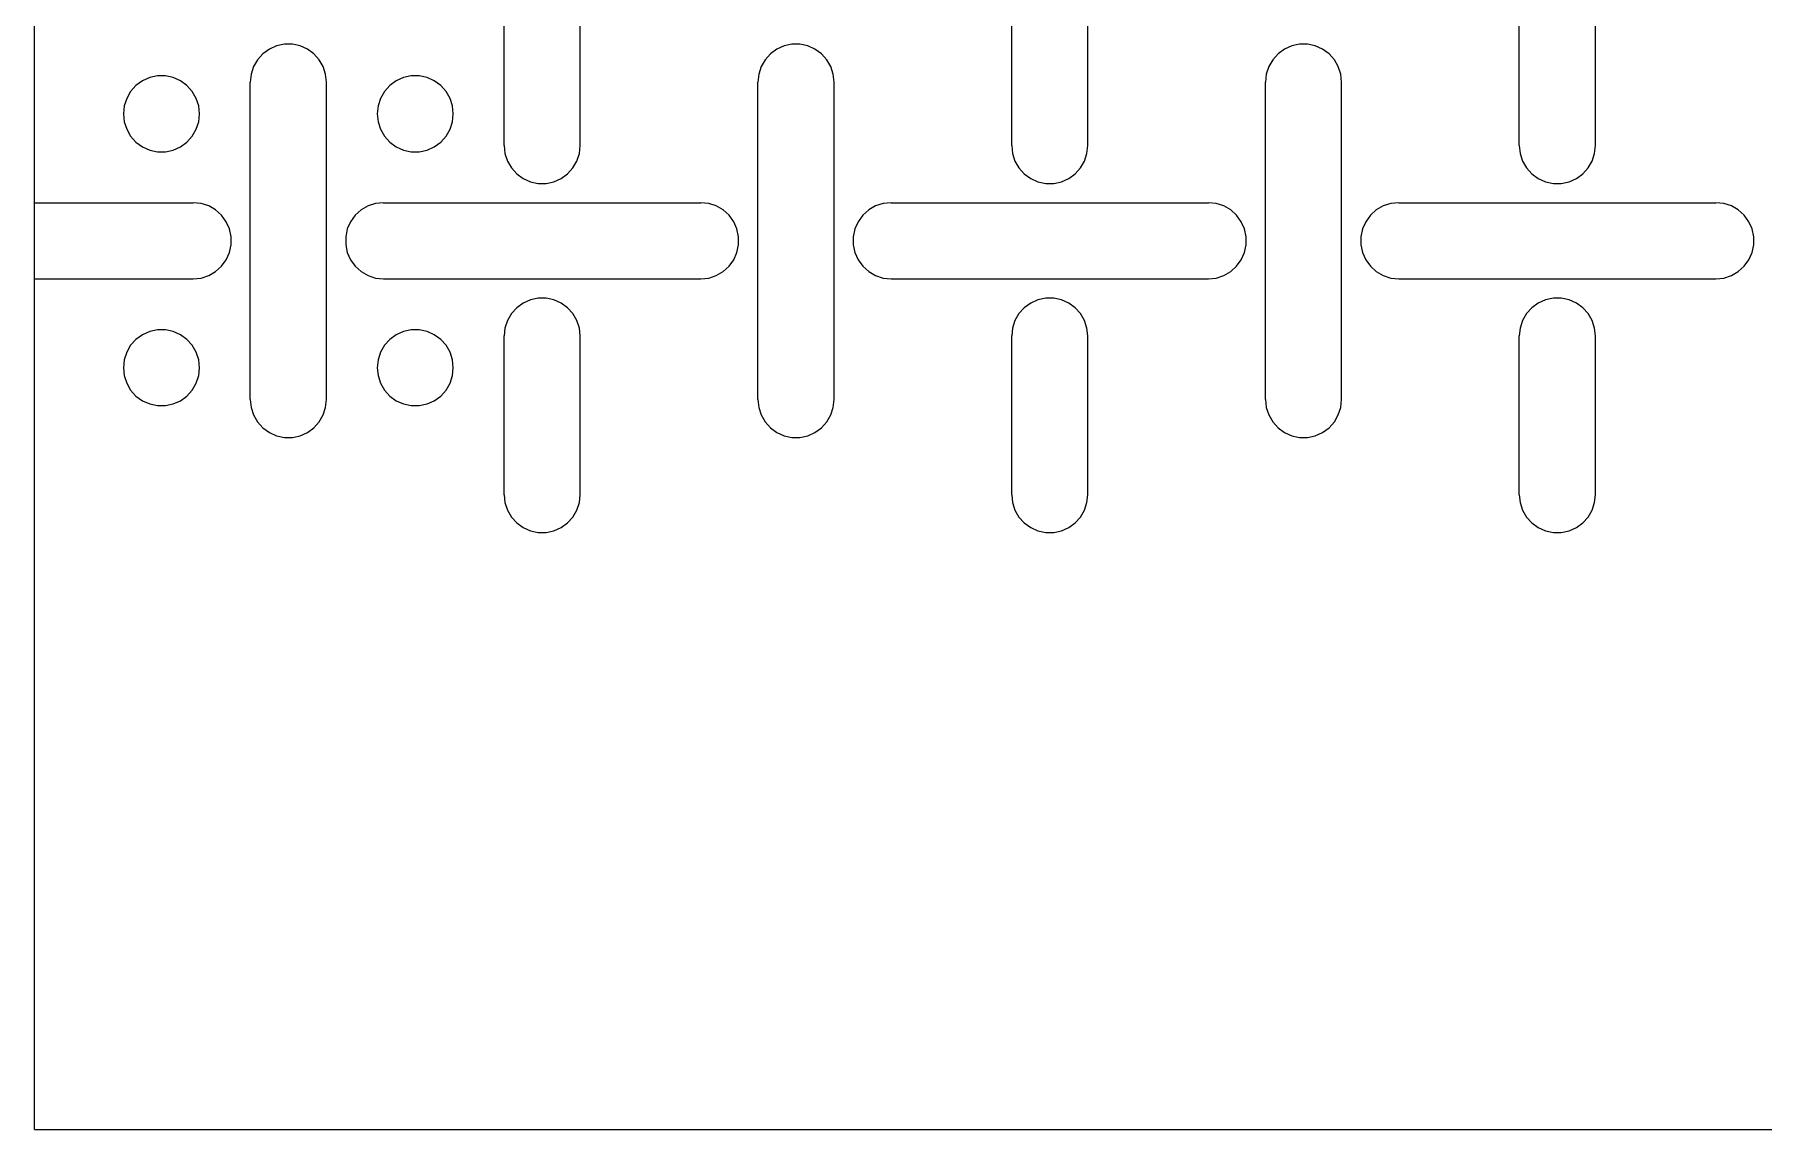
# Model space of a CAD drawing. Header units: metres. Extents: x 0 to 140, y -25 to 325.
# Drawn here: x 0 to 68.1, y -25 to 18.1 of the extents above; entities that cross this region are included whole.
import ezdxf

# ---------------------------------------------------------------- set-up
doc = ezdxf.new("R2010")
doc.units = ezdxf.units.M

msp = doc.modelspace()

# ---------------------------------------------------------------- linework, layer by layer
at = {"lineweight": 0}
for q in [(0, 325), (140, -25)]:
    msp.add_line((0, -25), q, dxfattribs=at)
for p, q in [((18.5, 13.75), (18.5, 26.25)), ((21.5, 13.75), (21.5, 26.25)), ((38.5, 13.75), (38.5, 26.25)), ((41.5, 13.75), (41.5, 26.25)), ((58.5, 13.75), (58.5, 26.25)), ((61.5, 13.75), (61.5, 26.25)), ((9.843, 17.742), (9.536, 17.677)), ((10.157, 17.742), (9.843, 17.742)), ((10.464, 17.677), (10.157, 17.742)), ((29.843, 17.742), (29.536, 17.677)), ((30.157, 17.742), (29.843, 17.742)), ((30.464, 17.677), (30.157, 17.742)), ((49.843, 17.742), (49.536, 17.677)), ((50.157, 17.742), (49.843, 17.742)), ((50.464, 17.677), (50.157, 17.742)), ((8.786, 17.132), (8.63, 16.86)), ((8.996, 17.365), (8.786, 17.132)), ((9.25, 17.549), (8.996, 17.365)), ((9.536, 17.677), (9.25, 17.549)), ((10.75, 17.549), (10.464, 17.677)), ((11.004, 17.365), (10.75, 17.549)), ((11.214, 17.132), (11.004, 17.365)), ((11.37, 16.86), (11.214, 17.132)), ((28.786, 17.132), (28.63, 16.86)), ((28.996, 17.365), (28.786, 17.132)), ((29.25, 17.549), (28.996, 17.365)), ((29.536, 17.677), (29.25, 17.549)), ((30.75, 17.549), (30.464, 17.677)), ((31.004, 17.365), (30.75, 17.549)), ((31.214, 17.132), (31.004, 17.365)), ((31.37, 16.86), (31.214, 17.132)), ((48.786, 17.132), (48.63, 16.86)), ((48.996, 17.365), (48.786, 17.132)), ((49.25, 17.549), (48.996, 17.365)), ((49.536, 17.677), (49.25, 17.549)), ((50.75, 17.549), (50.464, 17.677)), ((51.004, 17.365), (50.75, 17.549)), ((51.214, 17.132), (51.004, 17.365)), ((51.37, 16.86), (51.214, 17.132)), ((4.536, 16.427), (4.25, 16.299)), ((4.843, 16.492), (4.536, 16.427)), ((5.157, 16.492), (4.843, 16.492)), ((5.464, 16.427), (5.157, 16.492)), ((5.75, 16.299), (5.464, 16.427)), ((8.533, 16.562), (8.5, 16.25)), ((8.63, 16.86), (8.533, 16.562)), ((11.467, 16.562), (11.37, 16.86)), ((11.5, 16.25), (11.467, 16.562)), ((14.536, 16.427), (14.25, 16.299)), ((14.843, 16.492), (14.536, 16.427)), ((15.157, 16.492), (14.843, 16.492)), ((15.464, 16.427), (15.157, 16.492)), ((15.75, 16.299), (15.464, 16.427)), ((28.533, 16.562), (28.5, 16.25)), ((28.63, 16.86), (28.533, 16.562)), ((31.467, 16.562), (31.37, 16.86)), ((31.5, 16.25), (31.467, 16.562)), ((48.533, 16.562), (48.5, 16.25)), ((48.63, 16.86), (48.533, 16.562)), ((51.467, 16.562), (51.37, 16.86)), ((51.5, 16.25), (51.467, 16.562)), ((3.786, 15.882), (3.63, 15.61)), ((3.996, 16.115), (3.786, 15.882)), ((4.25, 16.299), (3.996, 16.115)), ((6.004, 16.115), (5.75, 16.299)), ((6.214, 15.882), (6.004, 16.115)), ((6.37, 15.61), (6.214, 15.882)), ((8.5, 3.75), (8.5, 16.25)), ((11.5, 3.75), (11.5, 16.25)), ((13.786, 15.882), (13.63, 15.61)), ((13.996, 16.115), (13.786, 15.882)), ((14.25, 16.299), (13.996, 16.115)), ((16.004, 16.115), (15.75, 16.299)), ((16.214, 15.882), (16.004, 16.115)), ((16.37, 15.61), (16.214, 15.882)), ((28.5, 3.75), (28.5, 16.25)), ((31.5, 3.75), (31.5, 16.25)), ((48.5, 3.75), (48.5, 16.25)), ((51.5, 3.75), (51.5, 16.25)), ((3.533, 15.312), (3.5, 15)), ((3.5, 15), (3.533, 14.688)), ((3.63, 15.61), (3.533, 15.312)), ((6.467, 15.312), (6.37, 15.61)), ((6.5, 15), (6.467, 15.312)), ((6.467, 14.688), (6.5, 15)), ((13.533, 15.312), (13.5, 15)), ((13.5, 15), (13.533, 14.688)), ((13.63, 15.61), (13.533, 15.312)), ((16.467, 15.312), (16.37, 15.61)), ((16.5, 15), (16.467, 15.312)), ((16.467, 14.688), (16.5, 15)), ((3.533, 14.688), (3.63, 14.39)), ((3.63, 14.39), (3.786, 14.118)), ((6.214, 14.118), (6.37, 14.39)), ((6.37, 14.39), (6.467, 14.688)), ((13.533, 14.688), (13.63, 14.39)), ((13.63, 14.39), (13.786, 14.118)), ((16.214, 14.118), (16.37, 14.39)), ((16.37, 14.39), (16.467, 14.688)), ((3.786, 14.118), (3.996, 13.885)), ((3.996, 13.885), (4.25, 13.701)), ((4.25, 13.701), (4.536, 13.573)), ((5.464, 13.573), (5.75, 13.701)), ((5.75, 13.701), (6.004, 13.885)), ((6.004, 13.885), (6.214, 14.118)), ((13.786, 14.118), (13.996, 13.885)), ((13.996, 13.885), (14.25, 13.701)), ((14.25, 13.701), (14.536, 13.573)), ((15.464, 13.573), (15.75, 13.701)), ((15.75, 13.701), (16.004, 13.885)), ((16.004, 13.885), (16.214, 14.118)), ((18.5, 13.75), (18.533, 13.438)), ((21.467, 13.438), (21.5, 13.75)), ((38.5, 13.75), (38.533, 13.438)), ((41.467, 13.438), (41.5, 13.75)), ((58.5, 13.75), (58.533, 13.438)), ((61.467, 13.438), (61.5, 13.75)), ((4.536, 13.573), (4.843, 13.508)), ((4.843, 13.508), (5.157, 13.508)), ((5.157, 13.508), (5.464, 13.573)), ((14.536, 13.573), (14.843, 13.508)), ((14.843, 13.508), (15.157, 13.508)), ((15.157, 13.508), (15.464, 13.573)), ((18.533, 13.438), (18.63, 13.14)), ((18.63, 13.14), (18.786, 12.868)), ((21.214, 12.868), (21.37, 13.14)), ((21.37, 13.14), (21.467, 13.438)), ((38.533, 13.438), (38.63, 13.14)), ((38.63, 13.14), (38.786, 12.868)), ((41.214, 12.868), (41.37, 13.14)), ((41.37, 13.14), (41.467, 13.438)), ((58.533, 13.438), (58.63, 13.14)), ((58.63, 13.14), (58.786, 12.868)), ((61.214, 12.868), (61.37, 13.14)), ((61.37, 13.14), (61.467, 13.438)), ((18.786, 12.868), (18.996, 12.635)), ((18.996, 12.635), (19.25, 12.451)), ((19.25, 12.451), (19.536, 12.323)), ((19.536, 12.323), (19.843, 12.258)), ((20.157, 12.258), (20.464, 12.323)), ((20.464, 12.323), (20.75, 12.451)), ((20.75, 12.451), (21.004, 12.635)), ((21.004, 12.635), (21.214, 12.868)), ((38.786, 12.868), (38.996, 12.635)), ((38.996, 12.635), (39.25, 12.451)), ((39.25, 12.451), (39.536, 12.323)), ((39.536, 12.323), (39.843, 12.258)), ((40.157, 12.258), (40.464, 12.323)), ((40.464, 12.323), (40.75, 12.451)), ((40.75, 12.451), (41.004, 12.635)), ((41.004, 12.635), (41.214, 12.868)), ((58.786, 12.868), (58.996, 12.635)), ((58.996, 12.635), (59.25, 12.451)), ((59.25, 12.451), (59.536, 12.323)), ((59.536, 12.323), (59.843, 12.258)), ((60.157, 12.258), (60.464, 12.323)), ((60.464, 12.323), (60.75, 12.451)), ((60.75, 12.451), (61.004, 12.635)), ((61.004, 12.635), (61.214, 12.868)), ((19.843, 12.258), (20.157, 12.258)), ((39.843, 12.258), (40.157, 12.258)), ((59.843, 12.258), (60.157, 12.258)), ((0, 11.5), (6.25, 11.5)), ((6.562, 11.467), (6.25, 11.5)), ((6.86, 11.37), (6.562, 11.467)), ((7.132, 11.214), (6.86, 11.37)), ((7.365, 11.004), (7.132, 11.214)), ((7.549, 10.75), (7.365, 11.004)), ((12.635, 11.004), (12.451, 10.75)), ((12.868, 11.214), (12.635, 11.004)), ((13.14, 11.37), (12.868, 11.214)), ((13.438, 11.467), (13.14, 11.37)), ((13.75, 11.5), (13.438, 11.467)), ((13.75, 11.5), (26.25, 11.5)), ((26.562, 11.467), (26.25, 11.5)), ((26.86, 11.37), (26.562, 11.467)), ((27.132, 11.214), (26.86, 11.37)), ((27.365, 11.004), (27.132, 11.214)), ((27.549, 10.75), (27.365, 11.004)), ((32.635, 11.004), (32.451, 10.75)), ((32.868, 11.214), (32.635, 11.004)), ((33.14, 11.37), (32.868, 11.214)), ((33.438, 11.467), (33.14, 11.37)), ((33.75, 11.5), (33.438, 11.467)), ((33.75, 11.5), (46.25, 11.5)), ((46.562, 11.467), (46.25, 11.5)), ((46.86, 11.37), (46.562, 11.467)), ((47.132, 11.214), (46.86, 11.37)), ((47.365, 11.004), (47.132, 11.214)), ((47.549, 10.75), (47.365, 11.004)), ((52.635, 11.004), (52.451, 10.75)), ((52.868, 11.214), (52.635, 11.004)), ((53.14, 11.37), (52.868, 11.214)), ((53.438, 11.467), (53.14, 11.37)), ((53.75, 11.5), (53.438, 11.467)), ((53.75, 11.5), (66.25, 11.5)), ((66.562, 11.467), (66.25, 11.5)), ((66.86, 11.37), (66.562, 11.467)), ((67.132, 11.214), (66.86, 11.37)), ((67.365, 11.004), (67.132, 11.214)), ((67.549, 10.75), (67.365, 11.004)), ((7.677, 10.464), (7.549, 10.75)), ((7.742, 10.157), (7.677, 10.464)), ((12.323, 10.464), (12.258, 10.157)), ((12.451, 10.75), (12.323, 10.464)), ((27.677, 10.464), (27.549, 10.75)), ((27.742, 10.157), (27.677, 10.464)), ((32.323, 10.464), (32.258, 10.157)), ((32.451, 10.75), (32.323, 10.464)), ((47.677, 10.464), (47.549, 10.75)), ((47.742, 10.157), (47.677, 10.464)), ((52.323, 10.464), (52.258, 10.157)), ((52.451, 10.75), (52.323, 10.464)), ((67.677, 10.464), (67.549, 10.75)), ((67.742, 10.157), (67.677, 10.464)), ((7.677, 9.536), (7.742, 9.843)), ((7.742, 9.843), (7.742, 10.157)), ((12.258, 10.157), (12.258, 9.843)), ((12.258, 9.843), (12.323, 9.536)), ((27.677, 9.536), (27.742, 9.843)), ((27.742, 9.843), (27.742, 10.157)), ((32.258, 10.157), (32.258, 9.843)), ((32.258, 9.843), (32.323, 9.536)), ((47.677, 9.536), (47.742, 9.843)), ((47.742, 9.843), (47.742, 10.157)), ((52.258, 10.157), (52.258, 9.843)), ((52.258, 9.843), (52.323, 9.536)), ((67.677, 9.536), (67.742, 9.843)), ((67.742, 9.843), (67.742, 10.157)), ((7.132, 8.786), (7.365, 8.996)), ((7.365, 8.996), (7.549, 9.25)), ((7.549, 9.25), (7.677, 9.536)), ((12.323, 9.536), (12.451, 9.25)), ((12.451, 9.25), (12.635, 8.996)), ((12.635, 8.996), (12.868, 8.786)), ((27.132, 8.786), (27.365, 8.996)), ((27.365, 8.996), (27.549, 9.25)), ((27.549, 9.25), (27.677, 9.536)), ((32.323, 9.536), (32.451, 9.25)), ((32.451, 9.25), (32.635, 8.996)), ((32.635, 8.996), (32.868, 8.786)), ((47.132, 8.786), (47.365, 8.996)), ((47.365, 8.996), (47.549, 9.25)), ((47.549, 9.25), (47.677, 9.536)), ((52.323, 9.536), (52.451, 9.25)), ((52.451, 9.25), (52.635, 8.996)), ((52.635, 8.996), (52.868, 8.786)), ((67.132, 8.786), (67.365, 8.996)), ((67.365, 8.996), (67.549, 9.25)), ((67.549, 9.25), (67.677, 9.536)), ((0, 8.5), (6.25, 8.5)), ((6.25, 8.5), (6.562, 8.533)), ((6.562, 8.533), (6.86, 8.63)), ((6.86, 8.63), (7.132, 8.786)), ((12.868, 8.786), (13.14, 8.63)), ((13.14, 8.63), (13.438, 8.533)), ((13.438, 8.533), (13.75, 8.5)), ((13.75, 8.5), (26.25, 8.5)), ((26.25, 8.5), (26.562, 8.533)), ((26.562, 8.533), (26.86, 8.63)), ((26.86, 8.63), (27.132, 8.786)), ((32.868, 8.786), (33.14, 8.63)), ((33.14, 8.63), (33.438, 8.533)), ((33.438, 8.533), (33.75, 8.5)), ((33.75, 8.5), (46.25, 8.5)), ((46.25, 8.5), (46.562, 8.533)), ((46.562, 8.533), (46.86, 8.63)), ((46.86, 8.63), (47.132, 8.786)), ((52.868, 8.786), (53.14, 8.63)), ((53.14, 8.63), (53.438, 8.533)), ((53.438, 8.533), (53.75, 8.5)), ((53.75, 8.5), (66.25, 8.5)), ((66.25, 8.5), (66.562, 8.533)), ((66.562, 8.533), (66.86, 8.63)), ((66.86, 8.63), (67.132, 8.786)), ((19.25, 7.549), (18.996, 7.365)), ((19.536, 7.677), (19.25, 7.549)), ((19.843, 7.742), (19.536, 7.677)), ((20.157, 7.742), (19.843, 7.742)), ((20.464, 7.677), (20.157, 7.742)), ((20.75, 7.549), (20.464, 7.677)), ((21.004, 7.365), (20.75, 7.549)), ((39.25, 7.549), (38.996, 7.365)), ((39.536, 7.677), (39.25, 7.549)), ((39.843, 7.742), (39.536, 7.677)), ((40.157, 7.742), (39.843, 7.742)), ((40.464, 7.677), (40.157, 7.742)), ((40.75, 7.549), (40.464, 7.677)), ((41.004, 7.365), (40.75, 7.549)), ((59.25, 7.549), (58.996, 7.365)), ((59.536, 7.677), (59.25, 7.549)), ((59.843, 7.742), (59.536, 7.677)), ((60.157, 7.742), (59.843, 7.742)), ((60.464, 7.677), (60.157, 7.742)), ((60.75, 7.549), (60.464, 7.677)), ((61.004, 7.365), (60.75, 7.549)), ((18.63, 6.86), (18.533, 6.562)), ((18.786, 7.132), (18.63, 6.86)), ((18.996, 7.365), (18.786, 7.132)), ((21.214, 7.132), (21.004, 7.365)), ((21.37, 6.86), (21.214, 7.132)), ((21.467, 6.562), (21.37, 6.86)), ((38.63, 6.86), (38.533, 6.562)), ((38.786, 7.132), (38.63, 6.86)), ((38.996, 7.365), (38.786, 7.132)), ((41.214, 7.132), (41.004, 7.365)), ((41.37, 6.86), (41.214, 7.132)), ((41.467, 6.562), (41.37, 6.86)), ((58.63, 6.86), (58.533, 6.562)), ((58.786, 7.132), (58.63, 6.86)), ((58.996, 7.365), (58.786, 7.132)), ((61.214, 7.132), (61.004, 7.365)), ((61.37, 6.86), (61.214, 7.132)), ((61.467, 6.562), (61.37, 6.86)), ((4.25, 6.299), (3.996, 6.115)), ((4.536, 6.427), (4.25, 6.299)), ((4.843, 6.492), (4.536, 6.427)), ((5.157, 6.492), (4.843, 6.492)), ((5.464, 6.427), (5.157, 6.492)), ((5.75, 6.299), (5.464, 6.427)), ((6.004, 6.115), (5.75, 6.299)), ((14.25, 6.299), (13.996, 6.115)), ((14.536, 6.427), (14.25, 6.299)), ((14.843, 6.492), (14.536, 6.427)), ((15.157, 6.492), (14.843, 6.492)), ((15.464, 6.427), (15.157, 6.492)), ((15.75, 6.299), (15.464, 6.427)), ((16.004, 6.115), (15.75, 6.299)), ((18.533, 6.562), (18.5, 6.25)), ((18.5, 0), (18.5, 6.25)), ((21.5, 6.25), (21.467, 6.562)), ((21.5, 0), (21.5, 6.25)), ((38.533, 6.562), (38.5, 6.25)), ((38.5, 0), (38.5, 6.25)), ((41.5, 6.25), (41.467, 6.562)), ((41.5, 0), (41.5, 6.25)), ((58.533, 6.562), (58.5, 6.25)), ((58.5, 0), (58.5, 6.25)), ((61.5, 6.25), (61.467, 6.562)), ((61.5, 0), (61.5, 6.25)), ((3.63, 5.61), (3.533, 5.312)), ((3.786, 5.882), (3.63, 5.61)), ((3.996, 6.115), (3.786, 5.882)), ((6.214, 5.882), (6.004, 6.115)), ((6.37, 5.61), (6.214, 5.882)), ((6.467, 5.312), (6.37, 5.61)), ((13.63, 5.61), (13.533, 5.312)), ((13.786, 5.882), (13.63, 5.61)), ((13.996, 6.115), (13.786, 5.882)), ((16.214, 5.882), (16.004, 6.115)), ((16.37, 5.61), (16.214, 5.882)), ((16.467, 5.312), (16.37, 5.61)), ((3.533, 5.312), (3.5, 5)), ((3.5, 5), (3.533, 4.688)), ((6.5, 5), (6.467, 5.312)), ((6.467, 4.688), (6.5, 5)), ((13.533, 5.312), (13.5, 5)), ((13.5, 5), (13.533, 4.688)), ((16.5, 5), (16.467, 5.312)), ((16.467, 4.688), (16.5, 5)), ((3.533, 4.688), (3.63, 4.39)), ((3.63, 4.39), (3.786, 4.118)), ((3.786, 4.118), (3.996, 3.885)), ((6.004, 3.885), (6.214, 4.118)), ((6.214, 4.118), (6.37, 4.39)), ((6.37, 4.39), (6.467, 4.688)), ((13.533, 4.688), (13.63, 4.39)), ((13.63, 4.39), (13.786, 4.118)), ((13.786, 4.118), (13.996, 3.885)), ((16.004, 3.885), (16.214, 4.118)), ((16.214, 4.118), (16.37, 4.39)), ((16.37, 4.39), (16.467, 4.688)), ((3.996, 3.885), (4.25, 3.701)), ((4.25, 3.701), (4.536, 3.573)), ((4.536, 3.573), (4.843, 3.508)), ((4.843, 3.508), (5.157, 3.508)), ((5.157, 3.508), (5.464, 3.573)), ((5.464, 3.573), (5.75, 3.701)), ((5.75, 3.701), (6.004, 3.885)), ((8.5, 3.75), (8.533, 3.438)), ((8.533, 3.438), (8.63, 3.14)), ((11.37, 3.14), (11.467, 3.438)), ((11.467, 3.438), (11.5, 3.75)), ((13.996, 3.885), (14.25, 3.701)), ((14.25, 3.701), (14.536, 3.573)), ((14.536, 3.573), (14.843, 3.508)), ((14.843, 3.508), (15.157, 3.508)), ((15.157, 3.508), (15.464, 3.573)), ((15.464, 3.573), (15.75, 3.701)), ((15.75, 3.701), (16.004, 3.885)), ((28.5, 3.75), (28.533, 3.438)), ((28.533, 3.438), (28.63, 3.14)), ((31.37, 3.14), (31.467, 3.438)), ((31.467, 3.438), (31.5, 3.75)), ((48.5, 3.75), (48.533, 3.438)), ((48.533, 3.438), (48.63, 3.14)), ((51.37, 3.14), (51.467, 3.438)), ((51.467, 3.438), (51.5, 3.75)), ((8.63, 3.14), (8.786, 2.868)), ((8.786, 2.868), (8.996, 2.635)), ((11.004, 2.635), (11.214, 2.868)), ((11.214, 2.868), (11.37, 3.14)), ((28.63, 3.14), (28.786, 2.868)), ((28.786, 2.868), (28.996, 2.635)), ((31.004, 2.635), (31.214, 2.868)), ((31.214, 2.868), (31.37, 3.14)), ((48.63, 3.14), (48.786, 2.868)), ((48.786, 2.868), (48.996, 2.635)), ((51.004, 2.635), (51.214, 2.868)), ((51.214, 2.868), (51.37, 3.14)), ((8.996, 2.635), (9.25, 2.451)), ((9.25, 2.451), (9.536, 2.323)), ((9.536, 2.323), (9.843, 2.258)), ((9.843, 2.258), (10.157, 2.258)), ((10.157, 2.258), (10.464, 2.323)), ((10.464, 2.323), (10.75, 2.451)), ((10.75, 2.451), (11.004, 2.635)), ((28.996, 2.635), (29.25, 2.451)), ((29.25, 2.451), (29.536, 2.323)), ((29.536, 2.323), (29.843, 2.258)), ((29.843, 2.258), (30.157, 2.258)), ((30.157, 2.258), (30.464, 2.323)), ((30.464, 2.323), (30.75, 2.451)), ((30.75, 2.451), (31.004, 2.635)), ((48.996, 2.635), (49.25, 2.451)), ((49.25, 2.451), (49.536, 2.323)), ((49.536, 2.323), (49.843, 2.258)), ((49.843, 2.258), (50.157, 2.258)), ((50.157, 2.258), (50.464, 2.323)), ((50.464, 2.323), (50.75, 2.451)), ((50.75, 2.451), (51.004, 2.635)), ((18.5, 0), (18.533, -0.312)), ((38.5, 0), (38.533, -0.312)), ((58.5, 0), (58.533, -0.312)), ((18.533, -0.312), (18.63, -0.61)), ((18.63, -0.61), (18.786, -0.882)), ((21.214, -0.882), (21.37, -0.61)), ((21.37, -0.61), (21.467, -0.312)), ((21.467, -0.312), (21.5, 0)), ((38.533, -0.312), (38.63, -0.61)), ((38.63, -0.61), (38.786, -0.882)), ((41.214, -0.882), (41.37, -0.61)), ((41.37, -0.61), (41.467, -0.312)), ((41.467, -0.312), (41.5, 0)), ((58.533, -0.312), (58.63, -0.61)), ((58.63, -0.61), (58.786, -0.882)), ((61.214, -0.882), (61.37, -0.61)), ((61.37, -0.61), (61.467, -0.312)), ((61.467, -0.312), (61.5, 0)), ((18.786, -0.882), (18.996, -1.115)), ((18.996, -1.115), (19.25, -1.299)), ((19.25, -1.299), (19.536, -1.427)), ((20.464, -1.427), (20.75, -1.299)), ((20.75, -1.299), (21.004, -1.115)), ((21.004, -1.115), (21.214, -0.882)), ((38.786, -0.882), (38.996, -1.115)), ((38.996, -1.115), (39.25, -1.299)), ((39.25, -1.299), (39.536, -1.427)), ((40.464, -1.427), (40.75, -1.299)), ((40.75, -1.299), (41.004, -1.115)), ((41.004, -1.115), (41.214, -0.882)), ((58.786, -0.882), (58.996, -1.115)), ((58.996, -1.115), (59.25, -1.299)), ((59.25, -1.299), (59.536, -1.427)), ((60.464, -1.427), (60.75, -1.299)), ((60.75, -1.299), (61.004, -1.115)), ((61.004, -1.115), (61.214, -0.882)), ((19.536, -1.427), (19.843, -1.492)), ((19.843, -1.492), (20.157, -1.492)), ((20.157, -1.492), (20.464, -1.427)), ((39.536, -1.427), (39.843, -1.492)), ((39.843, -1.492), (40.157, -1.492)), ((40.157, -1.492), (40.464, -1.427)), ((59.536, -1.427), (59.843, -1.492)), ((59.843, -1.492), (60.157, -1.492)), ((60.157, -1.492), (60.464, -1.427))]:
    msp.add_line(p, q)

doc.saveas('drawing.dxf')
